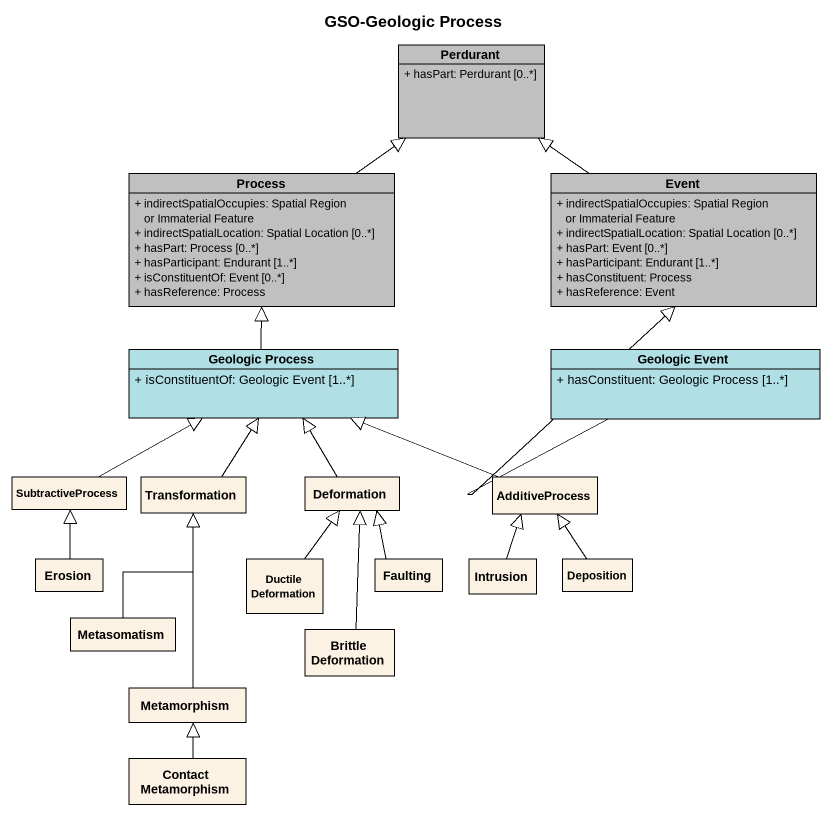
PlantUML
@startuml
title GSO-Geologic Process
hide circle
hide empty members
skinparam classAttributeIconSize 0
class Perdurant #C0C0C0 {
  + hasPart: Perdurant [0..*]
}
class "Process" as Process_ #C0C0C0 {
  + indirectSpatialOccupies: Spatial Region or Immaterial Feature
  + indirectSpatialLocation: Spatial Location [0..*]
  + hasPart: Process [0..*]
  + hasParticipant: Endurant [1..*]
  + isConstituentOf: Event [0..*]
  + hasReference: Process
}
class Event #C0C0C0 {
  + indirectSpatialOccupies: Spatial Region or Immaterial Feature
  + indirectSpatialLocation: Spatial Location [0..*]
  + hasPart: Event [0..*]
  + hasParticipant: Endurant [1..*]
  + hasConstituent: Process
  + hasReference: Event
}
class "Geologic Process" as Geologic_Process #B0E0E6 {
  + isConstituentOf: Geologic Event [1..*]
}
class "Geologic Event" as Geologic_Event #B0E0E6 {
  + hasConstituent: Geologic Process [1..*]
}
class SubtractiveProcess
class Transformation
class Deformation
class AdditiveProcess
class Erosion
class "Ductile Deformation" as Ductile_Deformation
class Faulting
class Intrusion
class Deposition
class Metasomatism
class "Brittle Deformation" as Brittle_Deformation
class Metamorphism
class "Contact Metamorphism" as Contact_Metamorphism
Process_ -up-|> Perdurant
Event -up-|> Perdurant
Geologic_Process -up-|> Process_
Geologic_Event -up-|> Event
SubtractiveProcess -right-|> Geologic_Process
Transformation -up-|> Geologic_Process
Deformation -up-|> Geologic_Process
AdditiveProcess -left-|> Geologic_Process
Erosion -up-|> SubtractiveProcess
Ductile_Deformation -up-|> Deformation
Faulting -up-|> Deformation
Intrusion -up-|> AdditiveProcess
Deposition -up-|> AdditiveProcess
Metasomatism -up-|> Transformation
Brittle_Deformation -up-|> Deformation
Metamorphism -up-|> Transformation
Contact_Metamorphism -up-|> Metamorphism
@enduml
